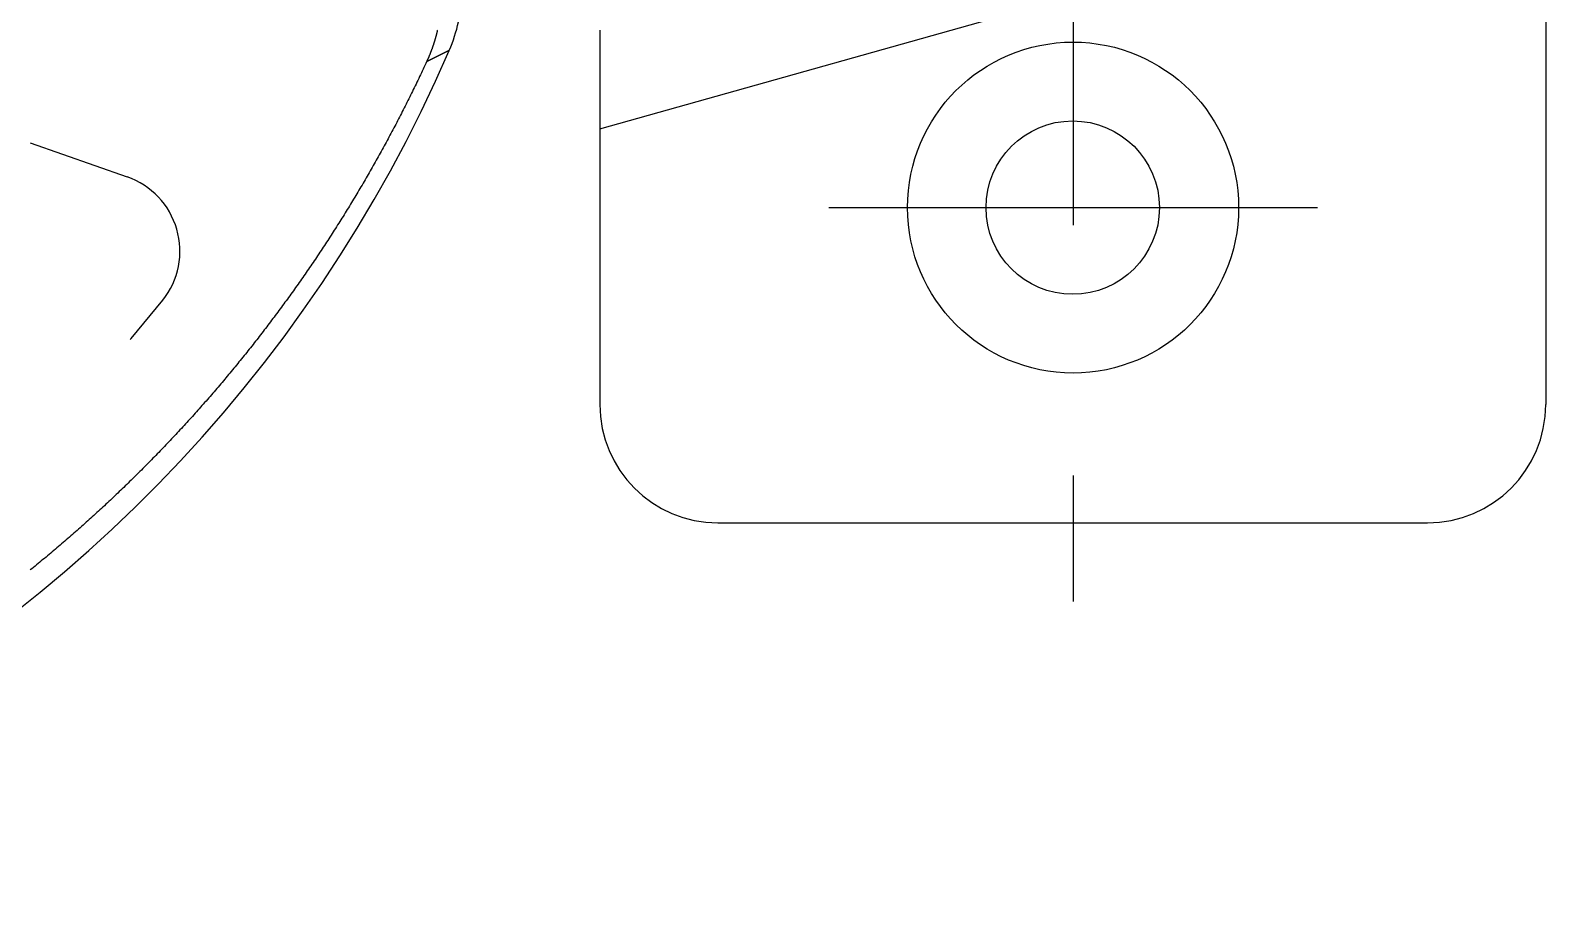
# Model space of a CAD drawing. Extents: x -128 to 60, y -136 to 42.
# Drawn here: x 20.04 to 58.49, y -35 to -12.5 of the extents above; entities that cross this region are included whole.
import ezdxf

# ---------------------------------------------------------------- set-up
doc = ezdxf.new("R2010")
doc.units = 0
doc.linetypes.add('CENTER', pattern=[50.8, 31.75, -6.35, 6.35, -6.35])
doc.linetypes.add('DASHED', pattern=[19.05, 12.7, -6.35])
doc.layers.get('0').update_dxf_attribs({"linetype": 'CONTINUOUS'})
doc.layers.add('CENTER', color=1, linetype='CONTINUOUS')

msp = doc.modelspace()

# ---------------------------------------------------------------- linework, layer by layer
at = {"color": 7, "linetype": 'CONTINUOUS'}
for p, q in [((58.492, 22), (58.492, -22)), ((34.492, -15), (50.492, -10.5)), ((34.492, -12.5), (34.492, -22)), ((37.492, -25), (55.492, -25))]:
    msp.add_line(p, q, dxfattribs=at)
at = {"color": 3, "linetype": 'DASHED'}
msp.add_line((20.045, -15.358), (22.502, -16.219), dxfattribs=at)
at = {"color": 7}
for points in [[(30.373, -12.499, 0), (30.371, -12.507, 0), (30.369, -12.515, 0), (30.367, -12.523, 0), (30.365, -12.531, 0), (30.363, -12.539, 0), (30.362, -12.547, 0), (30.36, -12.555, 0), (30.358, -12.563, 0), (30.356, -12.571, 0), (30.354, -12.578, 0), (30.352, -12.586, 0), (30.35, -12.594, 0), (30.348, -12.602, 0), (30.346, -12.61, 0), (30.344, -12.618, 0), (30.342, -12.626, 0), (30.34, -12.633, 0), (30.338, -12.641, 0), (30.335, -12.649, 0), (30.333, -12.657, 0), (30.331, -12.665, 0), (30.329, -12.673, 0), (30.327, -12.68, 0), (30.325, -12.688, 0), (30.323, -12.696, 0), (30.32, -12.704, 0), (30.318, -12.712, 0), (30.316, -12.719, 0), (30.314, -12.727, 0), (30.311, -12.735, 0), (30.309, -12.743, 0), (30.307, -12.751, 0), (30.304, -12.758, 0), (30.302, -12.766, 0), (30.3, -12.774, 0), (30.297, -12.782, 0), (30.295, -12.789, 0), (30.293, -12.797, 0), (30.29, -12.805, 0), (30.288, -12.813, 0), (30.285, -12.82, 0), (30.283, -12.828, 0), (30.28, -12.836, 0), (30.278, -12.844, 0), (30.275, -12.851, 0), (30.273, -12.859, 0), (30.27, -12.867, 0), (30.268, -12.874, 0), (30.265, -12.882, 0), (30.262, -12.89, 0), (30.26, -12.898, 0), (30.257, -12.905, 0), (30.255, -12.913, 0), (30.252, -12.921, 0), (30.249, -12.928, 0), (30.247, -12.936, 0), (30.244, -12.944, 0), (30.241, -12.951, 0), (30.238, -12.959, 0), (30.236, -12.967, 0), (30.233, -12.974, 0), (30.23, -12.982, 0), (30.227, -12.989, 0), (30.224, -12.997, 0), (30.222, -13.005, 0), (30.219, -13.012, 0), (30.216, -13.02, 0), (30.213, -13.028, 0), (30.21, -13.035, 0), (30.207, -13.043, 0), (30.204, -13.05, 0), (30.201, -13.058, 0), (30.198, -13.066, 0), (30.195, -13.073, 0), (30.192, -13.081, 0), (30.189, -13.088, 0), (30.186, -13.096, 0), (30.183, -13.104, 0), (30.18, -13.111, 0), (30.177, -13.119, 0), (30.174, -13.126, 0), (30.171, -13.134, 0), (30.168, -13.141, 0), (30.165, -13.149, 0), (30.162, -13.156, 0), (30.159, -13.164, 0), (30.155, -13.172, 0), (30.152, -13.179, 0), (30.149, -13.187, 0), (30.146, -13.194, 0), (30.143, -13.202, 0), (30.139, -13.209, 0), (30.136, -13.217, 0), (30.133, -13.224, 0), (30.13, -13.232, 0), (30.126, -13.239, 0), (30.123, -13.247, 0), (30.119, -13.254, 0), (30.116, -13.262, 0), (30.113, -13.269, 0), (30.109, -13.277, 0), (30.106, -13.284, 0), (30.102, -13.291, 0), (30.099, -13.299, 0)], [(30.673, -13.01, 0), (30.669, -13.012, 0), (30.666, -13.013, 0), (30.662, -13.015, 0), (30.659, -13.017, 0), (30.655, -13.019, 0), (30.651, -13.021, 0), (30.648, -13.023, 0), (30.644, -13.024, 0), (30.641, -13.026, 0), (30.637, -13.028, 0), (30.633, -13.03, 0), (30.63, -13.032, 0), (30.626, -13.033, 0), (30.623, -13.035, 0), (30.619, -13.037, 0), (30.615, -13.039, 0), (30.612, -13.041, 0), (30.608, -13.043, 0), (30.605, -13.044, 0), (30.601, -13.046, 0), (30.598, -13.048, 0), (30.594, -13.05, 0), (30.59, -13.052, 0), (30.587, -13.053, 0), (30.583, -13.055, 0), (30.579, -13.057, 0), (30.576, -13.059, 0), (30.572, -13.061, 0), (30.569, -13.063, 0), (30.565, -13.064, 0), (30.561, -13.066, 0), (30.558, -13.068, 0), (30.554, -13.07, 0), (30.551, -13.072, 0), (30.547, -13.073, 0), (30.544, -13.075, 0), (30.54, -13.077, 0), (30.536, -13.079, 0), (30.533, -13.081, 0), (30.529, -13.083, 0), (30.526, -13.084, 0), (30.522, -13.086, 0), (30.518, -13.088, 0), (30.515, -13.09, 0), (30.511, -13.092, 0), (30.508, -13.094, 0), (30.504, -13.095, 0), (30.5, -13.097, 0), (30.497, -13.099, 0), (30.493, -13.101, 0), (30.49, -13.103, 0), (30.486, -13.104, 0), (30.482, -13.106, 0), (30.479, -13.108, 0), (30.475, -13.11, 0), (30.472, -13.112, 0), (30.468, -13.114, 0), (30.464, -13.115, 0), (30.461, -13.117, 0), (30.457, -13.119, 0), (30.454, -13.121, 0), (30.45, -13.123, 0), (30.446, -13.124, 0), (30.443, -13.126, 0), (30.439, -13.128, 0), (30.436, -13.13, 0), (30.432, -13.132, 0), (30.428, -13.134, 0), (30.425, -13.135, 0), (30.421, -13.137, 0), (30.418, -13.139, 0), (30.414, -13.141, 0), (30.41, -13.143, 0), (30.407, -13.145, 0), (30.403, -13.146, 0), (30.399, -13.148, 0), (30.396, -13.15, 0), (30.392, -13.152, 0), (30.389, -13.154, 0), (30.385, -13.155, 0), (30.381, -13.157, 0), (30.378, -13.159, 0), (30.374, -13.161, 0), (30.371, -13.163, 0), (30.367, -13.165, 0), (30.363, -13.166, 0), (30.36, -13.168, 0), (30.356, -13.17, 0), (30.353, -13.172, 0), (30.349, -13.174, 0), (30.345, -13.175, 0), (30.342, -13.177, 0), (30.338, -13.179, 0), (30.334, -13.181, 0), (30.331, -13.183, 0), (30.327, -13.184, 0), (30.324, -13.186, 0), (30.32, -13.188, 0), (30.316, -13.19, 0), (30.313, -13.192, 0), (30.309, -13.194, 0), (30.306, -13.195, 0), (30.302, -13.197, 0), (30.298, -13.199, 0), (30.295, -13.201, 0), (30.291, -13.203, 0), (30.288, -13.204, 0), (30.284, -13.206, 0), (30.28, -13.208, 0), (30.277, -13.21, 0), (30.273, -13.212, 0), (30.269, -13.214, 0), (30.266, -13.215, 0), (30.262, -13.217, 0), (30.259, -13.219, 0), (30.255, -13.221, 0), (30.251, -13.223, 0), (30.248, -13.225, 0), (30.244, -13.226, 0), (30.24, -13.228, 0), (30.237, -13.23, 0), (30.233, -13.232, 0), (30.23, -13.234, 0), (30.226, -13.235, 0), (30.222, -13.237, 0), (30.219, -13.239, 0), (30.215, -13.241, 0), (30.211, -13.243, 0), (30.208, -13.245, 0), (30.204, -13.246, 0), (30.201, -13.248, 0), (30.197, -13.25, 0), (30.193, -13.252, 0), (30.19, -13.254, 0), (30.186, -13.255, 0), (30.183, -13.257, 0), (30.179, -13.259, 0), (30.175, -13.261, 0), (30.172, -13.263, 0), (30.168, -13.264, 0), (30.164, -13.266, 0), (30.161, -13.268, 0), (30.157, -13.27, 0), (30.154, -13.272, 0), (30.15, -13.274, 0), (30.146, -13.275, 0), (30.143, -13.277, 0), (30.139, -13.279, 0), (30.135, -13.281, 0), (30.132, -13.283, 0), (30.128, -13.284, 0), (30.125, -13.286, 0), (30.121, -13.288, 0), (30.117, -13.29, 0), (30.114, -13.292, 0), (30.11, -13.293, 0), (30.106, -13.295, 0), (30.103, -13.297, 0), (30.099, -13.299, 0)], [(30.099, -13.299, 0), (30.077, -13.346, 0), (30.055, -13.394, 0), (30.033, -13.441, 0), (30.011, -13.489, 0), (29.988, -13.536, 0), (29.966, -13.583, 0), (29.944, -13.63, 0), (29.921, -13.677, 0), (29.899, -13.724, 0), (29.876, -13.771, 0), (29.854, -13.819, 0), (29.831, -13.866, 0), (29.808, -13.912, 0), (29.785, -13.959, 0), (29.762, -14.006, 0), (29.739, -14.053, 0), (29.716, -14.1, 0), (29.693, -14.146, 0), (29.67, -14.193, 0), (29.647, -14.24, 0), (29.624, -14.286, 0), (29.6, -14.333, 0), (29.577, -14.379, 0), (29.553, -14.426, 0), (29.53, -14.472, 0), (29.506, -14.519, 0), (29.483, -14.565, 0), (29.459, -14.611, 0), (29.435, -14.658, 0), (29.412, -14.704, 0), (29.388, -14.75, 0), (29.364, -14.796, 0), (29.34, -14.842, 0), (29.316, -14.888, 0), (29.291, -14.934, 0), (29.267, -14.98, 0), (29.243, -15.026, 0), (29.219, -15.072, 0), (29.194, -15.118, 0), (29.17, -15.163, 0), (29.145, -15.209, 0), (29.121, -15.255, 0), (29.096, -15.3, 0), (29.071, -15.346, 0), (29.047, -15.392, 0), (29.022, -15.437, 0), (28.997, -15.483, 0), (28.972, -15.528, 0), (28.947, -15.573, 0), (28.922, -15.619, 0), (28.897, -15.664, 0), (28.872, -15.709, 0), (28.846, -15.755, 0), (28.821, -15.8, 0), (28.796, -15.845, 0), (28.77, -15.89, 0), (28.745, -15.935, 0), (28.719, -15.98, 0), (28.694, -16.025, 0), (28.668, -16.07, 0), (28.642, -16.115, 0), (28.616, -16.16, 0), (28.59, -16.205, 0), (28.564, -16.249, 0), (28.538, -16.294, 0), (28.512, -16.339, 0), (28.486, -16.384, 0), (28.46, -16.428, 0), (28.434, -16.473, 0), (28.408, -16.517, 0), (28.381, -16.562, 0), (28.355, -16.606, 0), (28.328, -16.65, 0), (28.302, -16.695, 0), (28.275, -16.739, 0), (28.248, -16.783, 0), (28.222, -16.828, 0), (28.195, -16.872, 0), (28.168, -16.916, 0), (28.141, -16.96, 0), (28.114, -17.004, 0), (28.087, -17.048, 0), (28.06, -17.092, 0), (28.033, -17.136, 0), (28.006, -17.18, 0), (27.978, -17.224, 0), (27.951, -17.267, 0), (27.924, -17.311, 0), (27.896, -17.355, 0), (27.869, -17.399, 0), (27.841, -17.442, 0), (27.814, -17.486, 0), (27.786, -17.529, 0), (27.758, -17.573, 0), (27.73, -17.616, 0), (27.702, -17.66, 0), (27.674, -17.703, 0), (27.646, -17.747, 0), (27.618, -17.79, 0), (27.59, -17.833, 0), (27.562, -17.876, 0), (27.534, -17.919, 0), (27.505, -17.963, 0), (27.477, -18.006, 0), (27.448, -18.049, 0), (27.42, -18.092, 0), (27.391, -18.135, 0), (27.363, -18.178, 0), (27.334, -18.221, 0), (27.305, -18.263, 0), (27.276, -18.306, 0), (27.248, -18.349, 0), (27.219, -18.392, 0), (27.19, -18.434, 0), (27.161, -18.477, 0), (27.132, -18.52, 0), (27.102, -18.562, 0), (27.073, -18.605, 0), (27.044, -18.647, 0), (27.015, -18.689, 0), (26.985, -18.732, 0), (26.956, -18.774, 0), (26.926, -18.817, 0), (26.896, -18.859, 0), (26.867, -18.901, 0), (26.837, -18.943, 0), (26.807, -18.985, 0), (26.777, -19.027, 0), (26.748, -19.07, 0), (26.718, -19.111, 0), (26.688, -19.154, 0), (26.657, -19.195, 0), (26.627, -19.237, 0), (26.597, -19.279, 0), (26.567, -19.321, 0), (26.537, -19.363, 0), (26.506, -19.404, 0), (26.476, -19.446, 0), (26.445, -19.488, 0), (26.415, -19.529, 0), (26.384, -19.571, 0), (26.353, -19.613, 0), (26.323, -19.654, 0), (26.292, -19.695, 0), (26.261, -19.737, 0), (26.23, -19.778, 0), (26.199, -19.819, 0), (26.168, -19.861, 0), (26.137, -19.902, 0), (26.106, -19.943, 0), (26.074, -19.984, 0), (26.043, -20.025, 0), (26.012, -20.066, 0), (25.98, -20.107, 0), (25.949, -20.148, 0), (25.917, -20.189, 0), (25.886, -20.23, 0), (25.854, -20.271, 0), (25.822, -20.312, 0), (25.791, -20.353, 0), (25.759, -20.393, 0), (25.727, -20.434, 0), (25.695, -20.475, 0), (25.663, -20.515, 0), (25.631, -20.556, 0), (25.599, -20.596, 0), (25.566, -20.637, 0), (25.534, -20.677, 0), (25.502, -20.718, 0), (25.469, -20.758, 0), (25.437, -20.798, 0), (25.404, -20.838, 0), (25.372, -20.879, 0), (25.339, -20.919, 0), (25.306, -20.959, 0), (25.273, -20.999, 0), (25.241, -21.039, 0), (25.208, -21.079, 0), (25.175, -21.119, 0), (25.142, -21.159, 0), (25.109, -21.199, 0), (25.076, -21.239, 0), (25.042, -21.279, 0), (25.009, -21.318, 0), (24.976, -21.358, 0), (24.942, -21.398, 0), (24.909, -21.437, 0), (24.875, -21.477, 0), (24.842, -21.517, 0), (24.808, -21.556, 0), (24.774, -21.596, 0), (24.741, -21.635, 0), (24.707, -21.674, 0), (24.673, -21.714, 0), (24.639, -21.753, 0), (24.605, -21.792, 0), (24.571, -21.831, 0), (24.537, -21.871, 0), (24.503, -21.91, 0), (24.468, -21.949, 0), (24.434, -21.988, 0), (24.4, -22.027, 0), (24.365, -22.066, 0), (24.331, -22.105, 0), (24.296, -22.143, 0), (24.262, -22.182, 0), (24.227, -22.221, 0), (24.192, -22.26, 0), (24.157, -22.299, 0), (24.122, -22.337, 0), (24.087, -22.376, 0), (24.052, -22.414, 0), (24.017, -22.453, 0), (23.982, -22.491, 0), (23.947, -22.53, 0), (23.912, -22.568, 0), (23.877, -22.607, 0), (23.841, -22.645, 0), (23.806, -22.683, 0), (23.77, -22.721, 0), (23.735, -22.76, 0), (23.699, -22.798, 0), (23.663, -22.836, 0), (23.628, -22.874, 0), (23.592, -22.912, 0), (23.556, -22.95, 0), (23.52, -22.988, 0), (23.484, -23.026, 0), (23.448, -23.064, 0), (23.412, -23.101, 0), (23.375, -23.139, 0), (23.339, -23.177, 0), (23.303, -23.214, 0), (23.266, -23.252, 0), (23.23, -23.29, 0), (23.194, -23.327, 0), (23.157, -23.364, 0), (23.12, -23.402, 0), (23.084, -23.439, 0), (23.047, -23.477, 0), (23.01, -23.514, 0), (22.973, -23.551, 0), (22.936, -23.588, 0), (22.899, -23.625, 0), (22.863, -23.662, 0), (22.826, -23.699, 0), (22.788, -23.736, 0), (22.751, -23.773, 0), (22.714, -23.81, 0), (22.677, -23.846, 0), (22.64, -23.883, 0), (22.602, -23.92, 0), (22.565, -23.956, 0), (22.528, -23.993, 0), (22.49, -24.029, 0), (22.453, -24.065, 0), (22.415, -24.102, 0), (22.378, -24.138, 0), (22.34, -24.174, 0), (22.303, -24.21, 0), (22.265, -24.246, 0), (22.227, -24.282, 0), (22.189, -24.318, 0), (22.152, -24.354, 0), (22.114, -24.39, 0), (22.076, -24.425, 0), (22.038, -24.461, 0), (22, -24.496, 0), (21.962, -24.532, 0), (21.924, -24.567, 0), (21.886, -24.603, 0), (21.848, -24.638, 0), (21.809, -24.674, 0), (21.771, -24.709, 0), (21.733, -24.744, 0), (21.694, -24.779, 0), (21.656, -24.814, 0), (21.617, -24.849, 0), (21.579, -24.884, 0), (21.541, -24.919, 0), (21.502, -24.954, 0), (21.463, -24.988, 0), (21.425, -25.023, 0), (21.386, -25.058, 0), (21.347, -25.092, 0), (21.308, -25.127, 0), (21.27, -25.161, 0), (21.231, -25.196, 0), (21.192, -25.23, 0), (21.153, -25.264, 0), (21.114, -25.298, 0), (21.075, -25.333, 0), (21.036, -25.367, 0), (20.997, -25.401, 0), (20.957, -25.435, 0), (20.918, -25.468, 0), (20.879, -25.502, 0), (20.839, -25.536, 0), (20.8, -25.57, 0), (20.761, -25.604, 0), (20.721, -25.637, 0), (20.682, -25.671, 0), (20.642, -25.704, 0), (20.602, -25.738, 0), (20.563, -25.771, 0), (20.523, -25.804, 0), (20.483, -25.837, 0), (20.444, -25.871, 0), (20.404, -25.904, 0), (20.364, -25.937, 0), (20.324, -25.97, 0), (20.284, -26.003, 0), (20.244, -26.036, 0), (20.204, -26.069, 0), (20.164, -26.101, 0), (20.124, -26.134, 0), (20.084, -26.167, 0), (20.044, -26.199, 0)]]:
    msp.add_polyline3d(points, dxfattribs=at)
at = {"color": 7, "linetype": 'CONTINUOUS'}
for centre, radius in [((46.5, -17), 4.2), ((46.492, -17), 2.2)]:
    msp.add_circle(centre, radius, dxfattribs=at)
for centre, radius, start, end in [((0.668, 4.759), 23.887, 241.57, 327.0703), ((27.018, -11.426), 3.983, 336.577, 358.5577), ((-2.8, 1.471), 36.471, 254.0862, 336.6064), ((37.492, -22), 3, 180, 270), ((55.492, -22), 3, 270, 0)]:
    msp.add_arc(centre, radius, start, end, dxfattribs=at)
at = {"color": 3, "linetype": 'DASHED'}
for centre, radius, start, end in [((21.84, -18.107), 2, 321.5316, 70.6794), ((-2.8, 1.471), 33.471, 254.0862, 321.5316)]:
    msp.add_arc(centre, radius, start, end, dxfattribs=at)
at = {"layer": 'CENTER', "color": 1, "linetype": 'CENTER'}
for p, q in [((46.5, 27), (46.5, -27)), ((40.3, -17), (52.7, -17))]:
    msp.add_line(p, q, dxfattribs=at)

doc.saveas('drawing.dxf')
